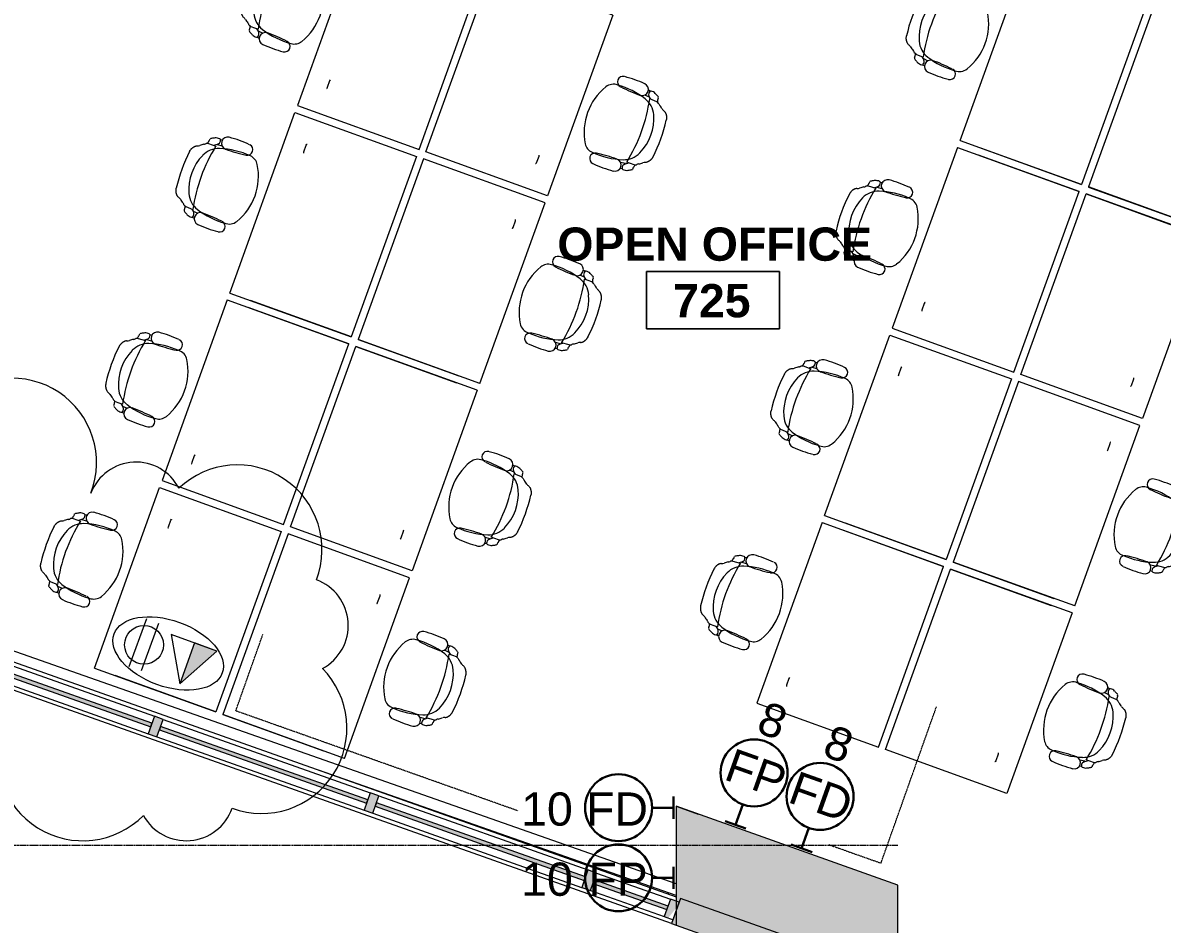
# Model space of a CAD drawing. Header units: inches. Extents: x -2349 to 1043, y -456 to 2193.
# Drawn here: x -71 to 237.6, y -136.9 to 107.3 of the extents above; entities that cross this region are included whole.
import ezdxf

# ---------------------------------------------------------------- set-up
doc = ezdxf.new("R2010")
doc.units = ezdxf.units.IN
doc.header["$MEASUREMENT"] = 0
doc.linetypes.add('Dash 1_16_', pattern=[0.125, 0.0625, -0.0625])
doc.linetypes.add('Grid Line 1_2_', pattern=[0.875, 0.5, -0.125, 0.125, -0.125])
for name, color, linetype, lineweight in [('5033_00_7th-9th Floors_Updated_dwg', 8, 'Continuous', 9), ('A-ANNO-NOTE', 131, 'Continuous', 30), ('A-AREA-IDEN', 2, 'Continuous', 9), ('A-COLS', 52, 'Continuous', 13), ('A-DETL-THIN', 151, 'Continuous', 9), ('A-GLAZ-CURT', 52, 'Continuous', 13), ('A-GLAZ-CWMG', 51, 'Continuous', 13), ('A-Glaz-Exst', 7, 'Continuous', 9), ('A-WALL-PATT', 111, 'Continuous', 13), ('COLUMN', 7, 'Continuous', 9), ('G-ANNO-REVC', 71, 'Continuous', 9), ('GLAZ EXIST2', 7, 'Continuous', 9), ('I-FURN', 30, 'Continuous', 9), ('I-WALL', 2, 'Continuous', 13), ('S-GRID', 1, 'Continuous', 9)]:
    doc.layers.add(name, color=color, linetype=linetype, lineweight=lineweight)
doc.styles.add('Swis721 Lt BT', font='swissl.ttf', dxfattribs={"height": 9})
doc.styles.add('Swis721 Lt BT_B', font='', dxfattribs={"height": 9})
doc.styles.get('Swis721 Lt BT_B').set_extended_font_data('Swis721 Lt BT', bold=True)

# ---------------------------------------------------------------- blocks, each defined once
blk = doc.blocks.new('5033_00_7th-9th Floors_Updated_dwg_column casing-V24-7TH FLOOR POWER _ SIGNAL')
at = {"layer": 'COLUMN'}
blk.add_line((-1397.06, -232.99), (-1457.08, -211.6), dxfattribs=at)
blk = doc.blocks.new('5033_00_7th-9th Floors_Updated_dwg-8585573-7TH FLOOR POWER _ SIGNAL')
at = {"layer": 'A-Glaz-Exst'}
blk.add_line((105.98, -284.89), (111.98, -287.03), dxfattribs=at)
at = {"layer": 'GLAZ EXIST2'}
for p, q in [((105.98, -305.91), (-181.94, -204.91)), ((105.98, -309.09), (9.17, -275.13)), ((23.89, -280.35), (23.91, -280.3)), ((25.78, -281.02), (25.8, -280.96)), ((82.33, -301.06), (82.42, -300.83)), ((84.22, -301.73), (84.3, -301.49)), ((103.82, -308.68), (103.93, -308.37))]:
    blk.add_line(p, q, dxfattribs=at)
blk.add_blockref('5033_00_7th-9th Floors_Updated_dwg_column casing-V24-7TH FLOOR POWER _ SIGNAL', (1563.06, -73.29))
blk.add_blockref('5033_00_7th-9th Floors_Updated_dwg_column casing-V24-7TH FLOOR POWER _ SIGNAL', (1563.06, -73.29))
blk = doc.blocks.new('Columns 1 - Columns 1-7118049-7TH FLOOR POWER _ SIGNAL')
at = {"layer": 'A-COLS', "lineweight": 9}
h = blk.add_hatch(color=7, dxfattribs=at)
h.paths.add_polyline_path([(862, -405.11), (861.98, -372.97), (801.98, -351.58), (801.98, -383.71), (861.95, -405.09)], flags=0)
h.paths.add_polyline_path([(994.48, -377), (1004.95, -376.98), (1004.95, -365), (986.95, -365), (986.95, -377), (993.97, -377)], flags=0)
h.paths.add_polyline_path([(514, -281.76), (514, -249.63), (453.98, -228.24), (453.98, -260.37), (513.95, -281.74)], flags=0)
h.paths.add_polyline_path([(166, -158.41), (166, -126.28), (105.98, -104.89), (105.98, -137.02), (165.95, -158.39)], flags=0)
h.paths.add_polyline_path([(-182, -35.06), (-182, -2.93), (-242.02, 18.46), (-242.02, -13.67), (-182.05, -35.04)], flags=0)
h.paths.add_polyline_path([(-1982.09, 88.27), (-1922.03, 109.69), (-1922.03, 140.32), (-1982.09, 118.92), (-1982.06, 97), (-1976.88, 98.83), (-1974.21, 91.29), (-1982.09, 88.5), (-1982.09, 88.41)], flags=0)
h.paths.add_polyline_path([(-530, 88.28), (-530, 120.42), (-590.02, 141.81), (-590.02, 109.68), (-530.05, 88.3)], flags=0)
h.paths.add_polyline_path([(843.95, 109), (843.91, 133), (819.95, 133), (819.95, 109), (840.1, 109)], flags=0)
h.paths.add_polyline_path([(1000.37, 115), (1004.95, 115.02), (1004.95, 127), (986.95, 127), (986.95, 115), (998.45, 115)], flags=0)
h.paths.add_polyline_path([(-1634.06, 211.7), (-1574.03, 233.05), (-1574.03, 264.36), (-1634.06, 242.96), (-1634.06, 211.72)], flags=0)
h.paths.add_polyline_path([(-878.47, 211.8), (-878.47, 243.93), (-938.5, 265.32), (-938.5, 233.19), (-878.52, 211.82)], flags=0)
h.paths.add_polyline_path([(495.95, 232), (495.95, 256), (472.03, 256), (472.03, 232), (492.75, 232)], flags=0)
h.paths.add_polyline_path([(-1286.05, 334.98), (-1268.05, 341.39), (-1268.05, 345.6), (-1256.05, 349.87), (-1244.05, 345.6), (-1244.05, 341.38), (-1226.05, 335.02), (-1226.06, 367), (-1256.05, 377.69), (-1286.05, 367), (-1286.05, 334.99)], flags=0)
h.paths.add_polyline_path([(-2021.16, 351.64), (-2013.01, 374.21), (-2035.58, 382.36), (-2043.73, 359.79), (-2041.62, 359.02)], flags=0)
h.paths.add_polyline_path([(-207.74, 478), (-200.03, 478), (-200.03, 502), (-219.79, 502), (-224.03, 490.27), (-224.03, 478), (-208.32, 478)], flags=0)
h.paths.add_polyline_path([(-224.03, 501.32), (-223.78, 502), (-224.03, 502)], flags=0)
h.paths.add_polyline_path([(-549.3, 601), (-548.03, 601), (-548.03, 625), (-569.15, 625), (-572.03, 617.05), (-572.03, 601), (-556.09, 601)], flags=0)
h.paths.add_polyline_path([(496.2, 601), (496.2, 625), (472.2, 625), (472.2, 601), (492.75, 601)], flags=0)
h.paths.add_polyline_path([(831.97, 601.06), (843.95, 601.08), (843.91, 625.06), (819.95, 625.06), (819.95, 601.06), (831.95, 601.06)], flags=0)
h.paths.add_polyline_path([(999.15, 607.06), (1004.95, 607.08), (1004.95, 619.06), (986.95, 619.06), (986.95, 607.06), (998.45, 607.06)], flags=0)
h.paths.add_polyline_path([(-1887.92, 720.64), (-1879.77, 743.21), (-1902.34, 751.36), (-1910.49, 728.79), (-1899.81, 724.93)], flags=0)
h.paths.add_polyline_path([(-910.74, 724), (-896.03, 724), (-896.03, 748), (-920.67, 748), (-920.67, 724), (-911.68, 724)], flags=0)
h.paths.add_polyline_path([(-1616.03, 724), (-1592.03, 724), (-1592.03, 748), (-1616.03, 748), (-1616.03, 731.5)], flags=0)
h.paths.add_polyline_path([(-1843.5, 843.64), (-1835.35, 866.21), (-1857.93, 874.36), (-1866.08, 851.79), (-1845.61, 844.39)], flags=0)
h.paths.add_polyline_path([(492.75, 847), (496.2, 847), (496.2, 871), (472.2, 871), (472.2, 847), (479.89, 847)], flags=0)
h.paths.add_polyline_path([(-1574.05, 847), (-1574.06, 871), (-1616.19, 871), (-1616.19, 847), (-1576.33, 847)], flags=0)
h.paths.add_polyline_path([(-1268.03, 847.03), (-1243.86, 847.03), (-1243.86, 871), (-1268.03, 871), (-1268.03, 863.81)], flags=0)
h.paths.add_polyline_path([(843.95, 1093), (843.91, 1117), (819.95, 1117), (819.95, 1093), (840.1, 1093)], flags=0)
h.paths.add_polyline_path([(482.08, 1093), (495.95, 1093), (495.95, 1117), (471.83, 1117), (471.83, 1093), (481.27, 1093)], flags=0)
h.paths.add_polyline_path([(-1259.55, 1093.21), (-1244.3, 1093.21), (-1244.3, 1117.25), (-1268.29, 1117.25), (-1268.29, 1093.21), (-1268.07, 1093.21)], flags=0)
h.paths.add_polyline_path([(-1607.55, 1093.21), (-1592.35, 1093.21), (-1592.35, 1117.25), (-1616.3, 1117.25), (-1616.3, 1093.21), (-1616.07, 1093.21)], flags=0)
h.paths.add_polyline_path([(993.95, 1099), (1004.95, 1099.02), (1004.95, 1111), (986.95, 1111), (986.95, 1099), (993.94, 1099)], flags=0)
h.paths.add_polyline_path([(-1594.42, 1339.25), (-1592.3, 1339.25), (-1592.3, 1363.25), (-1616.3, 1363.25), (-1616.3, 1339.25), (-1600.55, 1339.25)], flags=0)
h.paths.add_polyline_path([(-1268.3, 1339.25), (-1244.3, 1339.25), (-1244.3, 1363.25), (-1268.3, 1363.25), (-1268.3, 1343.02)], flags=0)
h.paths.add_polyline_path([(471.95, 1462.86), (495.95, 1462.86), (495.95, 1486.86), (471.95, 1486.86)], flags=0)
h.paths.add_polyline_path([(801.95, 1567), (861.95, 1588.4), (861.95, 1619.14), (850.07, 1619.14), (850, 1619.04), (849.95, 1619.16), (849.95, 1622.86), (801.95, 1605.75), (801.95, 1567.02)], flags=0)
h.paths.add_polyline_path([(-1592.05, 1585.02), (-1592.05, 1609.02), (-1616.05, 1609.02), (-1616.05, 1585.02)], flags=0)
h.paths.add_polyline_path([(-1244.3, 1585.27), (-1244.3, 1609.27), (-1268.3, 1609.27), (-1268.3, 1585.27)], flags=0)
h.paths.add_polyline_path([(-1678.05, 1731.02), (-1654.55, 1731.02), (-1654.55, 1776.02), (-1678.05, 1776.02), (-1678.05, 1772.52), (-1658.05, 1772.52), (-1658.05, 1734.52), (-1678.05, 1734.52)], flags=0)
h.paths.add_polyline_path([(-921.05, 1827.02), (-895.05, 1827.02), (-895.05, 1853.02), (-921.05, 1853.02), (-921.05, 1827.76)], flags=0)
h.paths.add_polyline_path([(496.95, 1827.02), (496.95, 1853.02), (470.95, 1853.02), (470.95, 1827.02), (492.75, 1827.02)], flags=0)
h.paths.add_polyline_path([(148.95, 1827.02), (148.95, 1853.02), (122.95, 1853.02), (122.95, 1827.02), (145.4, 1827.02)], flags=0)
h.paths.add_polyline_path([(-559.8, 1827.02), (-547.04, 1827.02), (-547.04, 1853.02), (-573.04, 1853.02), (-573.04, 1827.02), (-560.05, 1827.02)], flags=0)
h.paths.add_polyline_path([(-214.73, 1827.04), (-199.03, 1827.04), (-199.03, 1853.03), (-225.05, 1853.03), (-225.05, 1827.04), (-214.81, 1827.04)], flags=0)
h.paths.add_polyline_path([(-1604.86, 1828.27), (-1592.3, 1828.27), (-1592.3, 1852.27), (-1600.05, 1852.27), (-1600.05, 2104.82), (-1574.05, 2104.82), (-1574.05, 2138.82), (-1608.05, 2138.82), (-1608.05, 1852.27), (-1616.3, 1852.27), (-1616.3, 1828.27), (-1605.11, 1828.27)], flags=0)
h.paths.add_polyline_path([(-1246.45, 1828.27), (-1244.3, 1828.27), (-1244.3, 1852.27), (-1268.3, 1852.27), (-1268.3, 1828.27), (-1252.55, 1828.27)], flags=0)
h.paths.add_polyline_path([(-1629.95, 1836.02), (-1620.8, 1836.02), (-1620.8, 1844.02), (-1678.05, 1844.02), (-1678.05, 1836.02)], flags=0)
h.paths.add_polyline_path([(861.95, 2100.07), (861.95, 2138.82), (801.95, 2138.82), (801.95, 2110.02), (831.95, 2110.02), (831.95, 2100.07), (853.95, 2100.07)], flags=0)
h.paths.add_polyline_path([(-878.05, 2104.79), (-878.05, 2138.82), (-938.13, 2138.82), (-938.13, 2104.79)], flags=0)
h.paths.add_polyline_path([(-1225.94, 2104.81), (-1225.94, 2138.82), (-1286.03, 2138.82), (-1286.03, 2104.81)], flags=0)
h.paths.add_polyline_path([(165.96, 2104.82), (165.96, 2138.82), (105.95, 2138.82), (105.95, 2104.82)], flags=0)
h.paths.add_polyline_path([(454.05, 2104.82), (513.95, 2104.82), (513.95, 2138.82), (454.05, 2138.82)], flags=0)
h.paths.add_polyline_path([(-590.05, 2104.82), (-530.05, 2104.82), (-530.05, 2138.82), (-590.05, 2138.82)], flags=0)
h.paths.add_polyline_path([(-181.82, 2104.82), (-181.82, 2138.82), (-242.05, 2138.82), (-242.05, 2104.82), (-189.08, 2104.82)], flags=0)
at = {"layer": 'A-COLS', "color": 8, "lineweight": 20}
for p, q in [((166, -126.28), (105.98, -104.89)), ((105.98, -104.89), (105.98, -137.02)), ((166, -158.41), (166, -126.28))]:
    blk.add_line(p, q, dxfattribs=at)
blk = doc.blocks.new('System Panel - Glazed-7506654-7TH FLOOR POWER _ SIGNAL')
at = {"layer": 'A-GLAZ-CURT', "lineweight": 9}
blk.add_hatch(color=7, dxfattribs=at).paths.add_polyline_path([(-10.63, 0.5), (-10.63, -0.5), (10.62, -0.5), (10.62, 0.5), (4.51, 0.5)], flags=0)
at = {"layer": 'A-GLAZ-CURT', "color": 8, "lineweight": 20}
for p, q in [((10.62, 0.5), (-10.63, 0.5)), ((-10.63, 0.5), (-10.63, -0.5)), ((10.62, -0.5), (10.62, 0.5)), ((-10.63, -0.5), (10.62, -0.5))]:
    blk.add_line(p, q, dxfattribs=at)
blk = doc.blocks.new('System Panel - Glazed-7344735-7TH FLOOR POWER _ SIGNAL')
at = {"layer": 'A-GLAZ-CURT', "lineweight": 9}
blk.add_hatch(color=7, dxfattribs=at).paths.add_polyline_path([(-29.75, -0.5), (29.75, -0.5), (29.75, 0.5), (-29.75, 0.5)], flags=0)
at = {"layer": 'A-GLAZ-CURT', "color": 8, "lineweight": 20}
for p, q in [((29.75, 0.5), (-29.75, 0.5)), ((-29.75, 0.5), (-29.75, -0.5)), ((29.75, -0.5), (29.75, 0.5)), ((-29.75, -0.5), (29.75, -0.5))]:
    blk.add_line(p, q, dxfattribs=at)
blk = doc.blocks.new('System Panel - Glazed-7506662-7TH FLOOR POWER _ SIGNAL')
at = {"layer": 'A-GLAZ-CURT', "lineweight": 9}
blk.add_hatch(color=7, dxfattribs=at).paths.add_polyline_path([(-30.01, 0.5), (-30.01, -0.5), (30.01, -0.5), (30.01, 0.5), (-3.41, 0.5)], flags=0)
at = {"layer": 'A-GLAZ-CURT', "color": 8, "lineweight": 20}
for p, q in [((30.01, 0.5), (-30.01, 0.5)), ((-30.01, 0.5), (-30.01, -0.5)), ((30.01, -0.5), (30.01, 0.5)), ((-30.01, -0.5), (30.01, -0.5))]:
    blk.add_line(p, q, dxfattribs=at)
blk = doc.blocks.new('Rectangular Mullion - 2_5_ x 5_ rectangular-7504802-7TH FLOOR POWER _ SIGNAL')
at = {"layer": 'A-GLAZ-CWMG', "lineweight": 9}
blk.add_hatch(color=7, dxfattribs=at).paths.add_polyline_path([(0, 2.5), (-2.5, 2.5), (-2.5, -2.5), (-1.39, -2.5), (0, 1.41)], flags=0)
at = {"layer": 'A-GLAZ-CWMG', "color": 8, "lineweight": 20}
for p, q in [((0, 2.5), (-2.5, 2.5)), ((-2.5, 2.5), (-2.5, -2.5)), ((0, -2.5), (0, 2.5)), ((-2.5, -2.5), (0, -2.5))]:
    blk.add_line(p, q, dxfattribs=at)
blk = doc.blocks.new('Rectangular Mullion - 2_5_ x 5_ rectangular-7506659-7TH FLOOR POWER _ SIGNAL')
at = {"layer": 'A-GLAZ-CWMG', "lineweight": 9}
for p, q in [((-322.51, 21.25), (-265.92, 1.19)), ((-324.18, 16.54), (-267.6, -3.52))]:
    blk.add_line(p, q, dxfattribs=at)
blk = doc.blocks.new('Rectangular Mullion - 2_5_ x 5_ rectangular-7344677-7TH FLOOR POWER _ SIGNAL')
at = {"layer": 'A-GLAZ-CWMG', "lineweight": 9}
for p, q in [((999.58, 1411.8), (999.58, 1352.3)), ((1004.58, 1411.8), (1004.58, 1352.3))]:
    blk.add_line(p, q, dxfattribs=at)
blk = doc.blocks.new('Rectangular Mullion - 2_5_ x 5_ rectangular-7506653-7TH FLOOR POWER _ SIGNAL')
at = {"layer": 'A-GLAZ-CWMG', "lineweight": 9}
for p, q in [((-263.57, 0.36), (-243.54, -6.74)), ((-265.24, -4.35), (-245.21, -11.45))]:
    blk.add_line(p, q, dxfattribs=at)
blk = doc.blocks.new('Rectangular Mullion - 2_5_ x 5_ rectangular-7344731-7TH FLOOR POWER _ SIGNAL')
at = {"layer": 'A-GLAZ-CWMG', "lineweight": 9}
blk.add_hatch(color=7, dxfattribs=at).paths.add_polyline_path([(-1.25, 0.5), (-1.25, 2.5), (1.25, 2.5), (1.25, -2.5), (-1.25, -2.5), (-1.25, -0.5)], flags=0)
at = {"layer": 'A-GLAZ-CWMG', "color": 8, "lineweight": 20}
for p, q in [((-1.25, 2.5), (1.25, 2.5)), ((-1.25, -2.5), (-1.25, 2.5)), ((1.25, 2.5), (1.25, -2.5)), ((1.25, -2.5), (-1.25, -2.5))]:
    blk.add_line(p, q, dxfattribs=at)
blk = doc.blocks.new('Steelcase - Ology - Desk Electric - Rectangular - 29__ D - 52_ x 35_-7821944-7TH FLOOR POWER _ SIGNAL')
at = {"layer": 'I-FURN'}
for p, q in [((-29, -23.78), (-29, 11.22)), ((23, 11.22), (-29, 11.22)), ((23, -23.78), (23, 11.22)), ((-29, -23.78), (23, -23.78))]:
    blk.add_line(p, q, dxfattribs=at)
blk = doc.blocks.new('Steelcase - Ology - Desk Electric - Base - Rectangular - 29__ D - 34__ W - 76__ W-7821946-7TH FLOOR POWER _ SIGNAL')
at = {"layer": 'I-FURN'}
for p, q in [((-28.68, 11.22), (-28.68, -17.78)), ((13.8, -17.79), (13.8, -17.83)), ((13.8, -17.83), (14.11, -17.9)), ((14.11, -17.9), (16.01, -17.9)), ((16.01, -17.9), (16.31, -17.83)), ((16.31, -17.83), (16.31, -17.79))]:
    blk.add_line(p, q, dxfattribs=at)
blk = doc.blocks.new('Steelcase - Seating - Series 1 - Task Chair - Task Chair-7826191-7TH FLOOR POWER _ SIGNAL')
at = {"layer": 'I-FURN'}
for p, q in [((-9.56, 4.85), (-9.71, 6.23)), ((9.56, 4.85), (9.71, 6.22)), ((-11.19, 5.22), (-11.25, 5.79)), ((-9.88, 5.14), (-9.56, 4.85)), ((-9.09, 2.55), (-9.22, 4.65)), ((9.09, 2.55), (9.09, 4.68)), ((9.2, 4.34), (9.09, 4.19)), ((9.88, 5.14), (9.56, 4.85)), ((11.19, 5.22), (11.25, 5.79)), ((-10.17, 2.55), (-10.38, 2.55)), ((10.17, 2.55), (10.38, 2.55))]:
    blk.add_line(p, q, dxfattribs=at)
for centre, radius, start, end in [((0, 3.46), 15.77, 58.7484, 121.2516), ((-6.5, 14.17), 3.24, 121.2516, 182.5329), ((6.5, 14.16), 3.25, 4.2769, 58.7484), ((22.73, 9.96), 35.4, 175.0013, 184.2771), ((-11.04, 13.04), 1.5, 6.6891, 175.0013), ((11.73, 12.42), 21.53, 175.7231, 197.8999), ((-61.01, 7.05), 51.82, 0.295, 6.6891), ((-12.1, 12.55), 21.92, 342.1001, 4.8659), ((61.01, 7.18), 51.82, 173.3109, 179.7112), ((11.04, 13.04), 1.5, 4.9987, 173.3109), ((-22.73, 10.08), 35.4, 355.485, 4.9987), ((-10.88, 7.44), 1.69, 184.2771, 355.7229), ((10.88, 7.43), 1.68, 179.7112, 355.485), ((-2.85, 9.17), 7.99, 212.7486, 217.2514), ((-0.12, 48.46), 44.74, 258.2624, 281.8839), ((-3.05, 7.65), 6, 197.8999, 245.746), ((3.05, 7.65), 6, 294.254, 342.1001), ((2.85, 9.17), 7.99, 322.7486, 327.2514), ((0, 14.41), 13.41, 245.746, 294.254)]:
    blk.add_arc(centre, radius, start, end, dxfattribs=at)
for centre, major_axis, ratio, start_param, end_param in [((-9.53, 4.74), (-0.03, 2.1), 0.841362, 1.437975, 2.055322), ((-10.94, 4.92), (0.004, 0.422), 0.857374, 0.293852, 1.396344), ((-8.59, 6.34), (-1.72, 5.94), 0.52706, 1.867354, 2.032914), ((-11.02, 3.62), (0.99, 1.63), 0.718676, 6.150324, 6.997733), ((11.02, 3.62), (-0.99, 1.63), 0.718676, 5.568638, 6.416046), ((8.59, 6.34), (1.72, 5.94), 0.52706, 4.250271, 4.415832), ((10.94, 4.92), (-0.004, 0.422), 0.857374, 4.886841, 5.989333), ((9.53, 4.74), (0.03, 2.1), 0.841362, 4.227863, 4.84521), ((-9.88, 3.86), (-0.31, 1.61), 0.651034, 2.090555, 2.375013), ((2.41, -4.34), (-12.7, 6.86), 0.060387, 6.047601, 6.170681), ((14.26, -36.92), (-23.61, 40.36), 0.024762, 0.196185, 0.257818), ((-4.52, -16.42), (-4.45, 18.42), 0.085659, 6.08302, 6.197318), ((-4.27, -16.52), (-4.71, 18.52), 0.083254, 6.023824, 6.082104), ((86.51, 0.26), (-95.89, 4.54), 0.22439, 0.152414, 0.195437), ((-7.15, -5.5), (-0.87, 6.2), 0.154562, 5.723362, 6.025046), ((7.16, -5.51), (0.87, 6.2), 0.154825, 0.257987, 0.559064), ((-86.51, 0.11), (95.89, 4.68), 0.223967, 6.087389, 6.130455), ((4.31, -16.54), (4.67, 18.53), 0.08384, 0.18012, 0.258824), ((4.62, -16.47), (4.35, 18.45), 0.086501, 0.088023, 0.178733), ((-14.1, -37.05), (23.45, 40.49), 0.023763, 6.024156, 6.086879), ((-2.41, -4.34), (12.7, 6.86), 0.060387, 0.112505, 0.235585), ((9.88, 3.86), (0.31, 1.61), 0.651034, 3.908172, 4.192631), ((0.01, 31.09), (-37.17, 0.02), 0.886583, 1.428196, 1.714006)]:
    blk.add_ellipse(centre, major_axis=major_axis, ratio=ratio, start_param=start_param, end_param=end_param, dxfattribs=at)
for points, knots in [([(-9, 2.35), (-9.06, 2.35), (-9.17, 2.37), (-9.39, 2.4), (-9.6, 2.44), (-9.74, 2.47), (-9.81, 2.49), (-9.84, 2.5), (-9.85, 2.5)], [0, 0, 0, 0, 0.142857, 0.285714, 0.571429, 0.785714, 0.892857, 1, 1, 1, 1]), ([(9, 2.35), (9.06, 2.35), (9.17, 2.37), (9.39, 2.4), (9.6, 2.44), (9.74, 2.47), (9.81, 2.49), (9.84, 2.5), (9.85, 2.5)], [0, 0, 0, 0, 0.142857, 0.285714, 0.571429, 0.785714, 0.892857, 1, 1, 1, 1]), ([(-7.38, -0.17), (-7.35, -0.26), (-7.27, -0.4), (-7.14, -0.56), (-7.05, -0.66), (-6.98, -0.73), (-6.91, -0.8), (-6.83, -0.86), (-6.74, -0.93), (-6.65, -1), (-6.56, -1.06), (-6.46, -1.12), (-6.36, -1.18), (-6.25, -1.24), (-6.14, -1.29), (-5.99, -1.35), (-5.72, -1.45), (-5.46, -1.5), (-5.29, -1.53)], [-1, -1, -1, -1, -0.833333, -0.75, -0.708333, -0.666667, -0.625, -0.583333, -0.541667, -0.5, -0.458333, -0.416667, -0.375, -0.333333, -0.291667, -0.25, -0.166667, 0, 0, 0, 0]), ([(5.29, -1.53), (5.46, -1.51), (5.72, -1.45), (5.99, -1.36), (6.14, -1.29), (6.25, -1.24), (6.36, -1.19), (6.46, -1.13), (6.56, -1.07), (6.65, -1), (6.74, -0.94), (6.83, -0.87), (6.91, -0.8), (6.98, -0.73), (7.05, -0.66), (7.14, -0.57), (7.27, -0.4), (7.35, -0.26), (7.38, -0.18)], [-1, -1, -1, -1, -0.833333, -0.75, -0.708333, -0.666667, -0.625, -0.583333, -0.541667, -0.5, -0.458333, -0.416667, -0.375, -0.333333, -0.291667, -0.25, -0.166667, 0, 0, 0, 0])]:
    blk.add_open_spline(points, degree=3, knots=knots, dxfattribs=at)
blk = doc.blocks.new('Steelcase - Ology - Desk Electric - Rectangular - 29__ D - 52_ x 35_-7821971-7TH FLOOR POWER _ SIGNAL')
at = {"layer": 'I-FURN'}
for p, q in [((-29, 23.78), (-29, -11.22)), ((-29, 23.78), (23, 23.78)), ((23, 23.78), (23, -11.22)), ((23, -11.22), (-29, -11.22))]:
    blk.add_line(p, q, dxfattribs=at)
blk = doc.blocks.new('Steelcase - Ology - Desk Electric - Base - Rectangular - 29__ D - 34__ W - 76__ W-7821973-7TH FLOOR POWER _ SIGNAL')
at = {"layer": 'I-FURN'}
for p, q in [((-28.68, -11.22), (-28.68, 17.78)), ((13.8, 17.83), (14.11, 17.9)), ((13.8, 17.79), (13.8, 17.83)), ((14.11, 17.9), (16.01, 17.9)), ((16.01, 17.9), (16.31, 17.83)), ((16.31, 17.83), (16.31, 17.79))]:
    blk.add_line(p, q, dxfattribs=at)
blk = doc.blocks.new('Steelcase - Seating - Series 1 - Task Chair - Task Chair-7826190-7TH FLOOR POWER _ SIGNAL')
at = {"layer": 'I-FURN'}
for p, q in [((-10.17, -2.55), (-10.38, -2.55)), ((-9.09, -2.55), (-9.22, -4.65)), ((9.09, -2.55), (9.09, -4.68)), ((10.17, -2.55), (10.38, -2.55)), ((-11.19, -5.22), (-11.25, -5.79)), ((-9.88, -5.14), (-9.56, -4.85)), ((-9.56, -4.85), (-9.71, -6.23)), ((9.2, -4.34), (9.09, -4.19)), ((9.88, -5.14), (9.56, -4.85)), ((9.56, -4.85), (9.71, -6.22)), ((11.19, -5.22), (11.25, -5.79))]:
    blk.add_line(p, q, dxfattribs=at)
for centre, radius, start, end in [((-3.05, -7.65), 6, 114.254, 162.1001), ((0, -14.41), 13.41, 65.746, 114.254), ((3.05, -7.65), 6, 17.8999, 65.746), ((-10.88, -7.44), 1.69, 4.2771, 175.7229), ((11.73, -12.42), 21.53, 162.1001, 184.2769), ((-2.85, -9.17), 7.99, 142.7486, 147.2514), ((-0.12, -48.46), 44.74, 78.1161, 101.7376), ((-12.1, -12.55), 21.92, 355.1341, 17.8999), ((2.85, -9.17), 7.99, 32.7486, 37.2514), ((10.88, -7.43), 1.68, 4.515, 180.2888), ((22.73, -9.96), 35.4, 175.7229, 184.9987), ((-61.01, -7.05), 51.82, 353.3109, 359.705), ((61.01, -7.18), 51.82, 180.2888, 186.6891), ((-22.73, -10.08), 35.4, 355.0013, 4.515), ((-11.04, -13.04), 1.5, 184.9987, 353.3109), ((-6.5, -14.17), 3.24, 177.4671, 238.7484), ((6.5, -14.16), 3.25, 301.2516, 355.7231), ((11.04, -13.04), 1.5, 186.6891, 355.0013), ((0, -3.46), 15.77, 238.7484, 301.2516)]:
    blk.add_arc(centre, radius, start, end, dxfattribs=at)
for centre, major_axis, ratio, start_param, end_param in [((-7.15, 5.5), (0.87, 6.2), 0.154562, 3.399732, 3.701416), ((0.01, -31.09), (37.17, 0.02), 0.886583, 1.427587, 1.713397), ((7.16, 5.51), (-0.87, 6.2), 0.154825, 2.582529, 2.883606), ((-8.59, -6.34), (1.72, 5.94), 0.52706, 1.108678, 1.274239), ((-9.88, -3.86), (0.31, 1.61), 0.651034, 0.76658, 1.051038), ((2.41, 4.34), (12.7, 6.86), 0.060387, 3.254097, 3.377177), ((14.26, 36.92), (23.61, 40.36), 0.024762, 2.883774, 2.945408), ((-4.52, 16.42), (4.45, 18.42), 0.085659, 3.22746, 3.341758), ((-4.27, 16.52), (4.71, 18.52), 0.083254, 3.342674, 3.400954), ((86.51, -0.26), (95.89, 4.54), 0.22439, 2.946156, 2.989179), ((-86.51, -0.11), (-95.89, 4.68), 0.223967, 3.294323, 3.337389), ((4.31, 16.54), (-4.67, 18.53), 0.08384, 2.882769, 2.961473), ((4.62, 16.47), (-4.35, 18.45), 0.086501, 2.96286, 3.053569), ((-14.1, 37.05), (-23.45, 40.49), 0.023763, 3.337899, 3.400622), ((-2.41, 4.34), (-12.7, 6.86), 0.060387, 2.906008, 3.029088), ((9.88, -3.86), (-0.31, 1.61), 0.651034, 5.232147, 5.516606), ((8.59, -6.34), (-1.72, 5.94), 0.52706, 5.008946, 5.174507), ((-9.53, -4.74), (0.03, 2.1), 0.841362, 1.08627, 1.703617), ((-10.94, -4.92), (-0.004, 0.422), 0.857374, 1.745249, 2.84774), ((-11.02, -3.62), (-0.99, 1.63), 0.718676, 2.427045, 3.274454), ((11.02, -3.62), (0.99, 1.63), 0.718676, 3.008732, 3.85614), ((10.94, -4.92), (0.004, 0.422), 0.857374, 3.435445, 4.537937), ((9.53, -4.74), (-0.03, 2.1), 0.841362, 4.579568, 5.196915)]:
    blk.add_ellipse(centre, major_axis=major_axis, ratio=ratio, start_param=start_param, end_param=end_param, dxfattribs=at)
for points, knots in [([(-7.38, 0.17), (-7.35, 0.26), (-7.27, 0.4), (-7.14, 0.56), (-7.05, 0.66), (-6.98, 0.73), (-6.91, 0.8), (-6.83, 0.86), (-6.74, 0.93), (-6.65, 1), (-6.56, 1.06), (-6.46, 1.12), (-6.36, 1.18), (-6.25, 1.24), (-6.14, 1.29), (-5.99, 1.35), (-5.72, 1.45), (-5.46, 1.5), (-5.29, 1.53)], [-1, -1, -1, -1, -0.833333, -0.75, -0.708333, -0.666667, -0.625, -0.583333, -0.541667, -0.5, -0.458333, -0.416667, -0.375, -0.333333, -0.291667, -0.25, -0.166667, 0, 0, 0, 0]), ([(5.29, 1.53), (5.46, 1.51), (5.72, 1.45), (5.99, 1.36), (6.14, 1.29), (6.25, 1.24), (6.36, 1.19), (6.46, 1.13), (6.56, 1.07), (6.65, 1), (6.74, 0.94), (6.83, 0.87), (6.91, 0.8), (6.98, 0.73), (7.05, 0.66), (7.14, 0.57), (7.27, 0.4), (7.35, 0.26), (7.38, 0.18)], [-1, -1, -1, -1, -0.833333, -0.75, -0.708333, -0.666667, -0.625, -0.583333, -0.541667, -0.5, -0.458333, -0.416667, -0.375, -0.333333, -0.291667, -0.25, -0.166667, 0, 0, 0, 0]), ([(-9, -2.35), (-9.06, -2.35), (-9.17, -2.37), (-9.39, -2.4), (-9.6, -2.44), (-9.74, -2.47), (-9.81, -2.49), (-9.84, -2.5), (-9.85, -2.5)], [0, 0, 0, 0, 0.142857, 0.285714, 0.571429, 0.785714, 0.892857, 1, 1, 1, 1]), ([(9, -2.35), (9.06, -2.35), (9.17, -2.37), (9.39, -2.4), (9.6, -2.44), (9.74, -2.47), (9.81, -2.49), (9.84, -2.5), (9.85, -2.5)], [0, 0, 0, 0, 0.142857, 0.285714, 0.571429, 0.785714, 0.892857, 1, 1, 1, 1])]:
    blk.add_open_spline(points, degree=3, knots=knots, dxfattribs=at)
blk = doc.blocks.new('Room Tag - Room Name and Number-3379422-7TH FLOOR POWER _ SIGNAL')
at = {"layer": 'A-AREA-IDEN'}
for p, q in [((-0.1881, -0.1636), (-0.1881, -0.0018)), ((-0.1881, -0.0018), (0.1869, -0.0018)), ((0.1869, -0.0018), (-0.1881, -0.0018)), ((-0.1881, -0.0018), (-0.1881, -0.1636)), ((0.1869, -0.0018), (0.1869, -0.1636)), ((0.1869, -0.1636), (0.1869, -0.0018)), ((0.1869, -0.1636), (-0.1881, -0.1636)), ((-0.1881, -0.1636), (0.1869, -0.1636))]:
    blk.add_line(p, q, dxfattribs=at)
blk = doc.blocks.new('Family - ___-9729236-7TH FLOOR POWER _ SIGNAL')
at = {"layer": 'G-ANNO-REVC'}
for centre, radius, start, end in [((-73.87, -11.86), 22.9, 338.9626, 133.7539), ((-40.29, -24.78), 13.08, 27.1523, 158.9626), ((-12.82, -35.34), 22.9, 338.9626, 133.7539), ((4, -55.94), 13.19, 297.9648, 69.7751), ((-6.26, -83.78), 23.08, 249.7751, 44.5664), ((-54.69, -91.15), 23.1, 160.5469, 315.3381), ((-26.69, -101.04), 13.2, 208.7366, 340.5469)]:
    blk.add_arc(centre, radius, start, end, dxfattribs=at)

msp = doc.modelspace()

# ---------------------------------------------------------------- hatches: boundary and pattern name
at = {"layer": 'A-ANNO-NOTE', "lineweight": 9}
msp.add_hatch(color=256, dxfattribs=at).paths.add_polyline_path([(-28.46, -71.79), (-18.38, -62.87), (-24.45, -60.68), (-28.27, -71.27)], flags=0)
at = {"layer": 'A-WALL-PATT', "lineweight": 9}
h = msp.add_hatch(color=7, dxfattribs=at)
h.paths.add_polyline_path([(998.45, -453.45), (998.45, -449.61), (997.25, -453.02)], flags=0)
h.paths.add_polyline_path([(852.47, -401.71), (801.98, -383.69), (801.98, -379.99), (800.77, -383.39), (844, -398.71)], flags=0)
h.paths.add_polyline_path([(862, -401.26), (863.22, -397.83), (862, -397.4), (862, -397.83)], flags=0)
h.paths.add_polyline_path([(504.53, -278.38), (453.98, -260.35), (453.98, -256.64), (452.77, -260.04), (496, -275.36)], flags=0)
h.paths.add_polyline_path([(514, -277.91), (515.22, -274.48), (514, -274.05), (514, -274.48)], flags=0)
h.paths.add_polyline_path([(156.62, -155.07), (105.98, -137), (105.98, -133.29), (104.77, -136.69), (154, -154.14)], flags=0)
h.paths.add_polyline_path([(166, -154.57), (167.22, -151.13), (166, -150.7), (166, -154.14)], flags=0)
h.paths.add_polyline_path([(-191.32, -31.74), (-242.02, -13.65), (-242.02, -9.94), (-243.23, -13.34), (-196.67, -29.84)], flags=0)
h.paths.add_polyline_path([(-182, -31.22), (-180.78, -27.78), (-182, -27.35), (-182, -27.78)], flags=0)
h.paths.add_polyline_path([(-539.25, 91.58), (-590.02, 109.7), (-590.02, 113.41), (-591.23, 110.01), (-547.34, 94.45)], flags=0)
h.paths.add_polyline_path([(-530, 92.13), (-528.78, 95.56), (-530, 95.99), (-530, 94.45)], flags=0)
h.paths.add_polyline_path([(-887.69, 215.09), (-938.5, 233.21), (-938.5, 236.92), (-939.7, 233.52), (-896.47, 218.2)], flags=0)
h.paths.add_polyline_path([(-878.47, 215.65), (-877.25, 219.08), (-878.47, 219.51), (-878.47, 218.75)], flags=0)
h.paths.add_polyline_path([(-1226.05, 338.84), (-1224.83, 342.28), (-1226.05, 342.71), (-1226.05, 341.21)], flags=0)

# ---------------------------------------------------------------- linework, layer by layer
at = {"layer": 'A-ANNO-NOTE', "lineweight": 9}
for p, q in [((-42.1, -67.09), (-37.39, -54.04)), ((-38.79, -68.17), (-34.15, -55.33)), ((-18.38, -62.87), (-30.73, -58.41)), ((-30.73, -58.41), (-28.46, -71.79)), ((-24.45, -60.68), (-28.46, -71.79)), ((-18.38, -62.87), (-24.45, -60.68)), ((-28.46, -71.79), (-18.38, -62.87)), ((-28.46, -71.79), (-18.38, -62.87))]:
    msp.add_line(p, q, dxfattribs=at)
at = {"layer": 'A-ANNO-NOTE'}
for p, q in [((105.32, -102.29), (105.32, -108.29)), ((122.08, -109.93), (124.05, -104.41)), ((105.32, -105.29), (99.46, -105.29)), ((124.91, -110.94), (119.26, -108.93)), ((139.97, -116.31), (141.94, -110.79)), ((142.8, -117.32), (137.14, -115.3)), ((105.32, -121.29), (105.32, -127.29)), ((105.32, -124.29), (99.46, -124.29))]:
    msp.add_line(p, q, dxfattribs=at)
at = {"layer": 'A-ANNO-NOTE', "lineweight": 9}
msp.add_circle((-38.12, -61.19), 5.25, dxfattribs=at)
at = {"layer": 'A-ANNO-NOTE'}
for centre in [(127.1, -95.87), (144.98, -102.25), (90.39, -105.29), (90.39, -124.29)]:
    msp.add_circle(centre, 9.07, dxfattribs=at)
at = {"layer": 'A-ANNO-NOTE', "lineweight": 9}
msp.add_ellipse((-31.58, -63.52), major_axis=(-14.65, 5.29), ratio=0.574637, dxfattribs=at)
at = {"layer": 'A-DETL-THIN', "linetype": 'Dash 1_16_', "lineweight": 20}
for p, q in [((-13.27, -79.07), (-5.92, -58.33)), ((63.08, -106.13), (-13.27, -79.07)), ((161.47, -120.31), (176.51, -77.9)), ((147.33, -115.3), (161.47, -120.31))]:
    msp.add_line(p, q, dxfattribs=at)
at = {"layer": 'I-WALL', "lineweight": 9}
for p, q in [((-180.78, -27.78), (105.98, -129.43)), ((104.77, -136.69), (-182, -35.04))]:
    msp.add_line(p, q, dxfattribs=at)
at = {"layer": 'I-WALL', "color": 8, "lineweight": 20}
for p, q in [((107.19, -129.86), (104.77, -136.69)), ((167.22, -151.13), (107.19, -129.86)), ((104.77, -136.69), (164.8, -157.97))]:
    msp.add_line(p, q, dxfattribs=at)
at = {"layer": 'S-GRID', "linetype": 'Grid Line 1_2_'}
msp.add_line((166, -115.58), (-75.82, -115.58), dxfattribs=at)

# ---------------------------------------------------------------- block references
at = {"layer": '5033_00_7th-9th Floors_Updated_dwg', "color": 7}
msp.add_blockref('5033_00_7th-9th Floors_Updated_dwg-8585573-7TH FLOOR POWER _ SIGNAL', (0, 180.02), dxfattribs=at)
at = {"layer": 'A-AREA-IDEN', "xscale": 95.99999999999994, "yscale": 95.99999999999994, "zscale": 95.99999999999994}
msp.add_blockref('Room Tag - Room Name and Number-3379422-7TH FLOOR POWER _ SIGNAL', (116.06, 40.12), dxfattribs=at)
at = {"layer": 'A-COLS', "lineweight": 9}
msp.add_blockref('Columns 1 - Columns 1-7118049-7TH FLOOR POWER _ SIGNAL', (0, 0), dxfattribs=at)
at = {"layer": 'A-GLAZ-CURT', "lineweight": 9, "rotation": 160.4832378255217}
for name, p in [('System Panel - Glazed-7344735-7TH FLOOR POWER _ SIGNAL', (-64.18, -72.97)), ('System Panel - Glazed-7344735-7TH FLOOR POWER _ SIGNAL', (-5.74, -93.68)), ('System Panel - Glazed-7506662-7TH FLOOR POWER _ SIGNAL', (52.95, -114.48)), ('System Panel - Glazed-7506654-7TH FLOOR POWER _ SIGNAL', (93.61, -128.89))]:
    msp.add_blockref(name, p, dxfattribs=at)
at = {"layer": 'A-GLAZ-CWMG', "lineweight": 9}
for name, p, rotation in [('Rectangular Mullion - 2_5_ x 5_ rectangular-7344677-7TH FLOOR POWER _ SIGNAL', (903.69, -1479.19), 70.48323782552181), ('Rectangular Mullion - 2_5_ x 5_ rectangular-7344677-7TH FLOOR POWER _ SIGNAL', (962.12, -1499.9), 70.48323782552181), ('Rectangular Mullion - 2_5_ x 5_ rectangular-7504802-7TH FLOOR POWER _ SIGNAL', (105.98, -133.28), 340.4832378255217)]:
    msp.add_blockref(name, p, dxfattribs=dict(at, rotation=rotation))
at = {"layer": 'A-GLAZ-CWMG', "lineweight": 9, "extrusion": (0, 0, -1), "rotation": 19.51676217447835}
for p in [(34.96, -83.32), (-23.48, -104.04), (-82.42, -124.93)]:
    msp.add_blockref('Rectangular Mullion - 2_5_ x 5_ rectangular-7344731-7TH FLOOR POWER _ SIGNAL', p, dxfattribs=at)
at = {"layer": 'A-GLAZ-CWMG', "lineweight": 9}
for name in ['Rectangular Mullion - 2_5_ x 5_ rectangular-7506659-7TH FLOOR POWER _ SIGNAL', 'Rectangular Mullion - 2_5_ x 5_ rectangular-7506653-7TH FLOOR POWER _ SIGNAL']:
    msp.add_blockref(name, (348, -123.35), dxfattribs=at)
at = {"layer": 'G-ANNO-REVC'}
msp.add_blockref('Family - ___-9729236-7TH FLOOR POWER _ SIGNAL', (0, 0), dxfattribs=at)
at = {"layer": 'I-FURN'}
for name, p, rotation in [('Steelcase - Ology - Desk Electric - Rectangular - 29__ D - 52_ x 35_-7821944-7TH FLOOR POWER _ SIGNAL', (33.63, 98.44), 250.145957115523), ('Steelcase - Ology - Desk Electric - Base - Rectangular - 29__ D - 34__ W - 76__ W-7821946-7TH FLOOR POWER _ SIGNAL', (33.73, 98.74), 250.145957115523), ('Steelcase - Seating - Series 1 - Task Chair - Task Chair-7826191-7TH FLOOR POWER _ SIGNAL', (-8.54, 115.71), 250.1459571155225), ('Steelcase - Ology - Desk Electric - Rectangular - 29__ D - 52_ x 35_-7821971-7TH FLOOR POWER _ SIGNAL', (215.1, 94.58), 70.14595711552192), ('Steelcase - Ology - Desk Electric - Rectangular - 29__ D - 52_ x 35_-7821971-7TH FLOOR POWER _ SIGNAL', (56.61, 90.14), 250.1459571155226), ('Steelcase - Ology - Desk Electric - Base - Rectangular - 29__ D - 34__ W - 76__ W-7821973-7TH FLOOR POWER _ SIGNAL', (56.72, 90.44), 250.1459571155226), ('Steelcase - Seating - Series 1 - Task Chair - Task Chair-7826190-7TH FLOOR POWER _ SIGNAL', (171.63, 108.23), 70.14595711552242), ('Steelcase - Ology - Desk Electric - Base - Rectangular - 29__ D - 34__ W - 76__ W-7821973-7TH FLOOR POWER _ SIGNAL', (214.99, 94.28), 70.14595711552192), ('Steelcase - Ology - Desk Electric - Rectangular - 29__ D - 52_ x 35_-7821944-7TH FLOOR POWER _ SIGNAL', (238.09, 86.28), 70.1459571155223), ('Steelcase - Ology - Desk Electric - Base - Rectangular - 29__ D - 34__ W - 76__ W-7821946-7TH FLOOR POWER _ SIGNAL', (237.98, 85.97), 70.1459571155223), ('Steelcase - Seating - Series 1 - Task Chair - Task Chair-7826190-7TH FLOOR POWER _ SIGNAL', (100.09, 76.48), 250.145957115523), ('Steelcase - Ology - Desk Electric - Rectangular - 29__ D - 52_ x 35_-7821971-7TH FLOOR POWER _ SIGNAL', (17.32, 53.29), 70.14595711552205), ('Steelcase - Seating - Series 1 - Task Chair - Task Chair-7826190-7TH FLOOR POWER _ SIGNAL', (-26.15, 66.95), 70.14595711552242), ('Steelcase - Ology - Desk Electric - Base - Rectangular - 29__ D - 34__ W - 76__ W-7821973-7TH FLOOR POWER _ SIGNAL', (17.22, 52.99), 70.14595711552205), ('Steelcase - Ology - Desk Electric - Rectangular - 29__ D - 52_ x 35_-7821944-7TH FLOOR POWER _ SIGNAL', (194.72, 38.14), 250.1459571155224), ('Steelcase - Ology - Desk Electric - Base - Rectangular - 29__ D - 34__ W - 76__ W-7821946-7TH FLOOR POWER _ SIGNAL', (194.83, 38.44), 250.1459571155224), ('Steelcase - Ology - Desk Electric - Rectangular - 29__ D - 52_ x 35_-7821944-7TH FLOOR POWER _ SIGNAL', (40.31, 44.99), 70.1459571155224), ('Steelcase - Seating - Series 1 - Task Chair - Task Chair-7826191-7TH FLOOR POWER _ SIGNAL', (152.55, 55.41), 250.1459571155219), ('Steelcase - Ology - Desk Electric - Base - Rectangular - 29__ D - 34__ W - 76__ W-7821946-7TH FLOOR POWER _ SIGNAL', (40.2, 44.69), 70.1459571155224), ('Steelcase - Ology - Desk Electric - Rectangular - 29__ D - 52_ x 35_-7821971-7TH FLOOR POWER _ SIGNAL', (217.71, 29.84), 250.1459571155221), ('Steelcase - Ology - Desk Electric - Base - Rectangular - 29__ D - 34__ W - 76__ W-7821973-7TH FLOOR POWER _ SIGNAL', (217.82, 30.14), 250.1459571155221), ('Steelcase - Seating - Series 1 - Task Chair - Task Chair-7826191-7TH FLOOR POWER _ SIGNAL', (82.48, 27.72), 70.14595711552202), ('Steelcase - Ology - Desk Electric - Rectangular - 29__ D - 52_ x 35_-7821944-7TH FLOOR POWER _ SIGNAL', (-3.05, -3.14), 250.1459571155225), ('Steelcase - Ology - Desk Electric - Base - Rectangular - 29__ D - 34__ W - 76__ W-7821946-7TH FLOOR POWER _ SIGNAL', (-2.94, -2.84), 250.1459571155225), ('Steelcase - Seating - Series 1 - Task Chair - Task Chair-7826191-7TH FLOOR POWER _ SIGNAL', (-45.22, 14.13), 250.1459571155222), ('Steelcase - Ology - Desk Electric - Rectangular - 29__ D - 52_ x 35_-7821971-7TH FLOOR POWER _ SIGNAL', (178.42, -7), 70.14595711552155), ('Steelcase - Ology - Desk Electric - Rectangular - 29__ D - 52_ x 35_-7821971-7TH FLOOR POWER _ SIGNAL', (19.93, -11.44), 250.1459571155222), ('Steelcase - Ology - Desk Electric - Base - Rectangular - 29__ D - 34__ W - 76__ W-7821973-7TH FLOOR POWER _ SIGNAL', (20.04, -11.14), 250.1459571155222), ('Steelcase - Seating - Series 1 - Task Chair - Task Chair-7826190-7TH FLOOR POWER _ SIGNAL', (134.95, 6.65), 70.14595711552205), ('Steelcase - Ology - Desk Electric - Base - Rectangular - 29__ D - 34__ W - 76__ W-7821973-7TH FLOOR POWER _ SIGNAL', (178.31, -7.31), 70.14595711552155), ('Steelcase - Ology - Desk Electric - Rectangular - 29__ D - 52_ x 35_-7821944-7TH FLOOR POWER _ SIGNAL', (201.41, -15.31), 70.14595711552192), ('Steelcase - Ology - Desk Electric - Base - Rectangular - 29__ D - 34__ W - 76__ W-7821946-7TH FLOOR POWER _ SIGNAL', (201.3, -15.61), 70.14595711552192), ('Steelcase - Seating - Series 1 - Task Chair - Task Chair-7826190-7TH FLOOR POWER _ SIGNAL', (63.41, -25.1), 250.1459571155225), ('Steelcase - Seating - Series 1 - Task Chair - Task Chair-7826191-7TH FLOOR POWER _ SIGNAL', (243.58, -32.57), 70.14595711552141), ('Steelcase - Ology - Desk Electric - Rectangular - 29__ D - 52_ x 35_-7821971-7TH FLOOR POWER _ SIGNAL', (-19.36, -48.29), 70.14595711552278), ('Steelcase - Seating - Series 1 - Task Chair - Task Chair-7826190-7TH FLOOR POWER _ SIGNAL', (-62.83, -34.63), 70.14595711552315), ('Steelcase - Ology - Desk Electric - Base - Rectangular - 29__ D - 34__ W - 76__ W-7821973-7TH FLOOR POWER _ SIGNAL', (-19.46, -48.59), 70.14595711552278), ('Steelcase - Ology - Desk Electric - Rectangular - 29__ D - 52_ x 35_-7821944-7TH FLOOR POWER _ SIGNAL', (158.04, -63.44), 250.145957115522), ('Steelcase - Ology - Desk Electric - Base - Rectangular - 29__ D - 34__ W - 76__ W-7821946-7TH FLOOR POWER _ SIGNAL', (158.15, -63.14), 250.145957115522), ('Steelcase - Ology - Desk Electric - Rectangular - 29__ D - 52_ x 35_-7821944-7TH FLOOR POWER _ SIGNAL', (3.63, -56.59), 70.14595711552204), ('Steelcase - Seating - Series 1 - Task Chair - Task Chair-7826191-7TH FLOOR POWER _ SIGNAL', (115.87, -46.17), 250.1459571155215), ('Steelcase - Ology - Desk Electric - Base - Rectangular - 29__ D - 34__ W - 76__ W-7821946-7TH FLOOR POWER _ SIGNAL', (3.52, -56.89), 70.14595711552204), ('Steelcase - Ology - Desk Electric - Rectangular - 29__ D - 52_ x 35_-7821971-7TH FLOOR POWER _ SIGNAL', (181.03, -71.74), 250.1459571155217), ('Steelcase - Ology - Desk Electric - Base - Rectangular - 29__ D - 34__ W - 76__ W-7821973-7TH FLOOR POWER _ SIGNAL', (181.14, -71.44), 250.1459571155217), ('Steelcase - Seating - Series 1 - Task Chair - Task Chair-7826191-7TH FLOOR POWER _ SIGNAL', (45.8, -73.86), 70.14595711552167), ('Steelcase - Seating - Series 1 - Task Chair - Task Chair-7826190-7TH FLOOR POWER _ SIGNAL', (224.51, -85.39), 250.1459571155222)]:
    msp.add_blockref(name, p, dxfattribs=dict(at, rotation=rotation))

# ---------------------------------------------------------------- texts
at = {"layer": 'A-ANNO-NOTE', "lineweight": 9, "char_height": 9, "attachment_point": 1, "rotation": 340.3833, "style": 'Swis721 Lt BT'}
for s, insert, width in [('8', (130.34, -76.26), 8.181), ('8', (148.23, -82.63), 8.181), ('FP', (121.59, -89.05), 18.18), ('FD', (138.89, -95.21), 19.695)]:
    msp.add_mtext(s, dxfattribs=dict(at, insert=insert, width=width))
at = {"layer": 'A-ANNO-NOTE', "lineweight": 9, "char_height": 9, "attachment_point": 1, "style": 'Swis721 Lt BT'}
for s, insert, width in [('10', (64.02, -101.16), 16.362), ('FD', (81.61, -101.16), 19.695), ('10', (64.02, -120.16), 16.362), ('FP', (82.23, -120.16), 18.18)]:
    msp.add_mtext(s, dxfattribs=dict(at, insert=insert, width=width))
at = {"layer": 'A-AREA-IDEN', "char_height": 9, "attachment_point": 1, "style": 'Swis721 Lt BT_B'}
for s, insert, width in [('OPEN OFFICE', (73.82, 51.84), 102.111), ('725', (105.17, 36.52), 25.452)]:
    msp.add_mtext(s, dxfattribs=dict(at, insert=insert, width=width))

doc.saveas('drawing.dxf')
